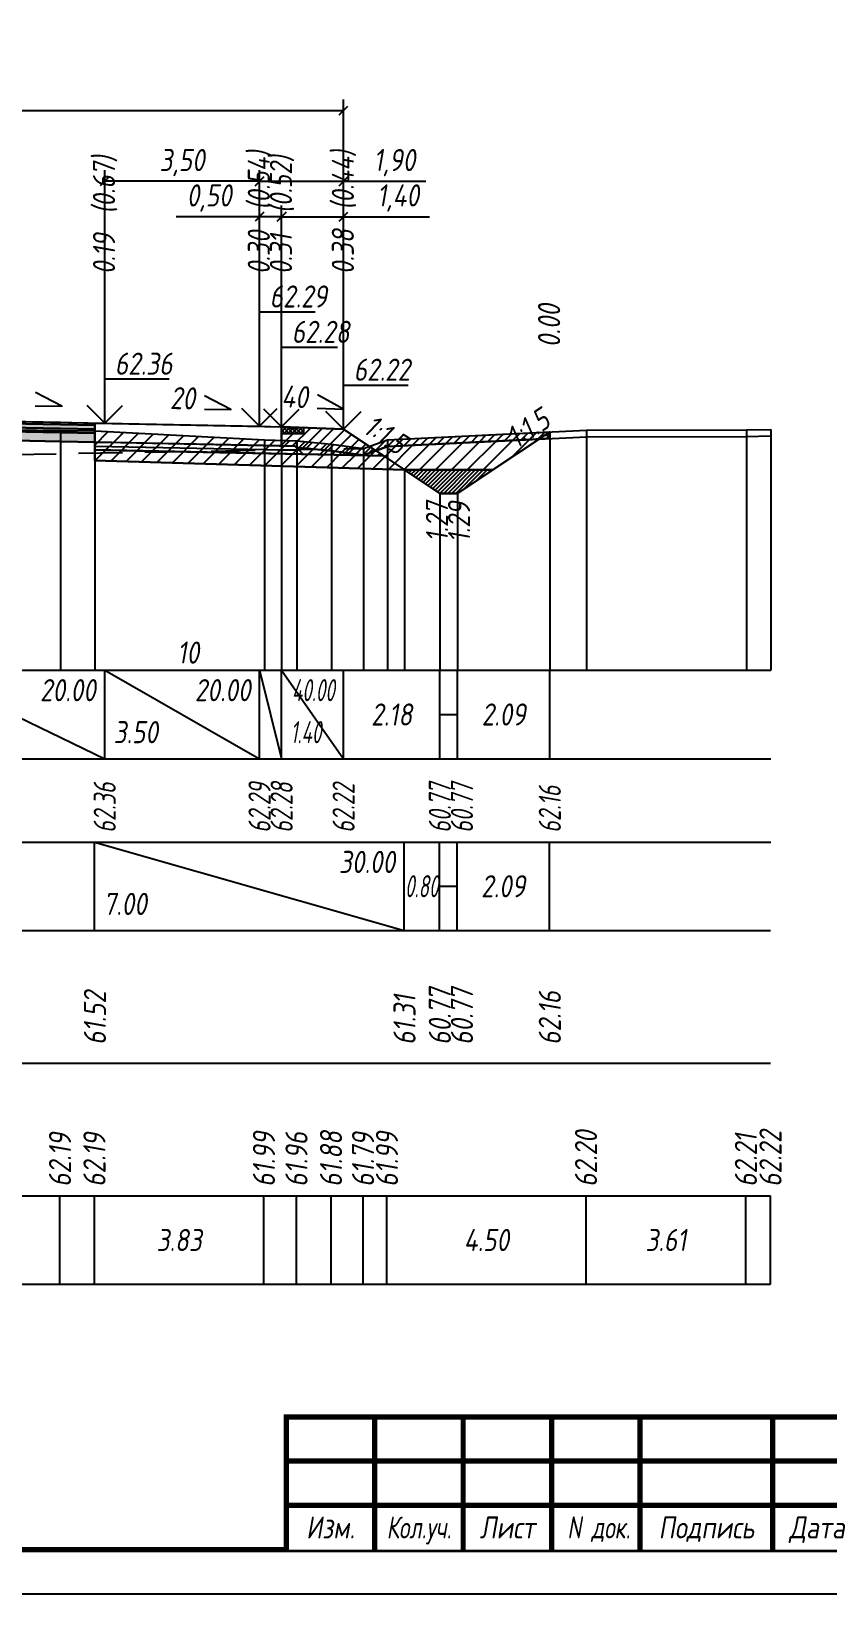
# Model space of a CAD drawing. Extents: x -717 to 1451, y -133302 to 233.
# Drawn here: x 171.1 to 261.2, y -47956.4 to -47779.7 of the extents above; entities that cross this region are included whole.
import ezdxf
from ezdxf.enums import TextEntityAlignment as Align

# ---------------------------------------------------------------- set-up
doc = ezdxf.new("R2010")
doc.units = 0
doc.linetypes.add('штриховая', pattern=[0.75, 0.5, -0.25])
for name, color, linetype in [('Зарамочное оформление', 7, 'Continuous'), ('Интерполированный поперечник', 2, 'Continuous'), ('Код_510', 7, 'Continuous'), ('Код_514', 1, 'Continuous'), ('Код_516', 1, 'Continuous'), ('Контур_0', 7, 'Continuous'), ('Контур_2521', 7, 'Continuous'), ('Контур_2564', 7, 'Continuous'), ('Контур_2660', 7, 'Continuous'), ('Контур_2665', 7, 'Continuous'), ('Контур_400', 7, 'Continuous'), ('Контур_508', 7, 'Continuous'), ('Контур_512', 7, 'Continuous'), ('Контур_513', 7, 'Continuous'), ('Контур_818', 7, 'Continuous'), ('Красный поперечник', 1, 'Continuous'), ('Объём_2501', 7, 'Continuous'), ('Объём_2564', 7, 'Continuous'), ('Объём_2650', 7, 'Continuous'), ('Объём_2660', 7, 'Continuous'), ('Объём_2661', 7, 'Continuous'), ('Объём_2662', 7, 'Continuous'), ('Объём_2663', 7, 'Continuous'), ('Объём_2664', 7, 'Continuous'), ('Объём_2665', 7, 'Continuous'), ('Объём_2666', 7, 'Continuous'), ('Объём_2667', 7, 'Continuous'), ('Объём_2668', 7, 'Continuous'), ('Объём_2669', 7, 'Continuous'), ('Объём_2675', 7, 'Continuous'), ('Объём_2753', 7, 'Continuous'), ('Откосы', 7, 'Continuous'), ('Отметки покрытия', 7, 'Continuous'), ('Рабочие отметки', 7, 'Continuous'), ('Рабочие отметки доп.', 7, 'Continuous'), ('Слои выравнивания', 7, 'Continuous'), ('Таблица', 7, 'Continuous'), ('Уклоны проезжей части', 7, 'Continuous'), ('Черный поперечник', 3, 'Continuous')]:
    doc.layers.add(name, color=color, linetype=linetype)
for name, color, linetype, true_color in [('Контур_2540', 2, 'Continuous', 0xffff00), ('Контур_2560', 2, 'Continuous', 0xffff00), ('Контур_2561', 7, 'Continuous', 0xff8040), ('Контур_2562', 3, 'Continuous', 0x00ff00), ('Контур_2563', 7, 'Continuous', 0xff8000), ('Контур_2570', 7, 'Continuous', 0x80ff00), ('Контур_2725', 7, 'Continuous', 0x323232), ('Контур_2736', 4, 'Continuous', 0x00ffff), ('Контур_2737', 4, 'Continuous', 0x00ffff), ('Контур_2738', 4, 'Continuous', 0x00ffff), ('Контур_2739', 4, 'Continuous', 0x00ffff), ('Контур_2741', 4, 'Continuous', 0x00ffff), ('Контур_2742', 4, 'Continuous', 0x00ffff), ('Контур_2743', 4, 'Continuous', 0x00ffff), ('Контур_2744', 7, 'Continuous', 0xa4ffff), ('Контур_2745', 7, 'Continuous', 0xa4ffff), ('Контур_2747', 4, 'Continuous', 0x00ffff), ('Контур_2748', 4, 'Continuous', 0x00ffff), ('Контур_2749', 4, 'Continuous', 0x00ffff), ('Контур_2750', 4, 'Continuous', 0x00ffff), ('Контур_2751', 4, 'Continuous', 0x00ffff), ('Контур_2752', 4, 'Continuous', 0x00ffff), ('Контур_2760', 7, 'Continuous', 0x323232), ('Контур_2761', 7, 'Continuous', 0x323232), ('Контур_2762', 7, 'Continuous', 0x323232), ('Контур_2763', 7, 'Continuous', 0x323232), ('Контур_402', 7, 'Continuous', 0xff6464), ('Контур_703', 4, 'Continuous', 0x00ffff), ('Контур_705', 4, 'Continuous', 0x00ffff), ('Контур_707', 4, 'Continuous', 0x00ffff), ('Контур_720', 131, 'Continuous', 0xaaffff), ('Объём_2500', 7, 'Continuous', 0xc0c0c0), ('Объём_2520', 7, 'Continuous', 0x80ffff), ('Объём_2540', 2, 'Continuous', 0xffff00), ('Объём_2560', 2, 'Continuous', 0xffff00), ('Объём_2561', 7, 'Continuous', 0xff8040), ('Объём_2562', 3, 'Continuous', 0x00ff00), ('Объём_2563', 7, 'Continuous', 0xff8000), ('Объём_2570', 7, 'Continuous', 0x80ff00), ('Объём_2600', 7, 'Continuous', 0x808000), ('Объём_2620', 2, 'Continuous', 0xffff00), ('Объём_2746', 2, 'Continuous', 0xffff00)]:
    doc.layers.add(name, color=color, linetype=linetype, true_color=true_color)
doc.styles.get("Standard").update_dxf_attribs({"font": 'txt', "height": 2.5})
doc.styles.add('М', font='romand.shx', dxfattribs={"width": 0.8, "oblique": 10, "height": 2.5})
doc.dimstyles.new('ISO-25', dxfattribs={"dimtxt": 2.5, "dimasz": 2.5, "dimexe": 1.25, "dimexo": 0.625, "dimtad": 1, "dimtxsty": 'Standard', "dimcen": 2.5, "dimadec": 0, "dimazin": 0, "dimtfac": 1, "dimtmove": 0, "dimatfit": 3, "dimfxl": 1, "dimarcsym": 0})

# ---------------------------------------------------------------- blocks, each defined once
blk = doc.blocks.new('_Oblique')
at = {"color": 0, "linetype": 'ByBlock', "lineweight": -2}
blk.add_line((-0.5, -0.5), (0.5, 0.5), dxfattribs=at)
blk = doc.blocks.new('*D1130')
at = {"color": 0, "lineweight": -2, "transparency": 16777216}
for p, q in [((199.43, -47823.9), (199.43, -47799.46)), ((206.43, -47824.18), (206.43, -47799.46)), ((199.43, -47800.71), (206.43, -47800.71)), ((206.43, -47800.71), (216.14, -47800.71))]:
    blk.add_line(p, q, dxfattribs=at)
at = {"layer": 'Defpoints', "color": 0, "transparency": 16777216}
for p in [(206.43, -47800.71), (199.43, -47824.53), (206.43, -47824.81)]:
    blk.add_point(p, dxfattribs=at)
at = {"color": 0, "lineweight": -2, "transparency": 16777216, "rotation": 180}
blk.add_blockref('_Oblique', (199.43, -47800.71), dxfattribs=at)
at = {"color": 0, "lineweight": -2, "transparency": 16777216}
blk.add_blockref('_Oblique', (206.43, -47800.71), dxfattribs=at)
at = {"color": 0, "transparency": 16777216, "insert": (212.6, -47798.6), "char_height": 2.5, "width": 8.75, "attachment_point": 5, "style": 'М'}
blk.add_mtext('1,40', dxfattribs=at)
blk = doc.blocks.new('*D1132')
at = {"color": 0, "lineweight": -2, "transparency": 16777216}
for p, q in [((196.93, -47823.85), (196.93, -47799.46)), ((199.43, -47823.9), (199.43, -47799.46)), ((196.93, -47800.71), (187.49, -47800.71)), ((199.43, -47800.71), (196.93, -47800.71))]:
    blk.add_line(p, q, dxfattribs=at)
at = {"layer": 'Defpoints', "color": 0, "transparency": 16777216}
for p in [(199.43, -47800.71), (196.93, -47824.48), (199.43, -47824.53)]:
    blk.add_point(p, dxfattribs=at)
at = {"color": 0, "lineweight": -2, "transparency": 16777216, "rotation": 180}
blk.add_blockref('_Oblique', (196.93, -47800.71), dxfattribs=at)
at = {"color": 0, "lineweight": -2, "transparency": 16777216}
blk.add_blockref('_Oblique', (199.43, -47800.71), dxfattribs=at)
at = {"color": 0, "transparency": 16777216, "insert": (191.25, -47798.6), "char_height": 2.5, "width": 9.1667, "attachment_point": 5, "style": 'М'}
blk.add_mtext('0,50', dxfattribs=at)
blk = doc.blocks.new('*D1134')
at = {"color": 0, "lineweight": -2, "transparency": 16777216}
for p, q in [((179.43, -47823.5), (179.43, -47795.46)), ((196.93, -47823.85), (196.93, -47795.46)), ((196.93, -47796.71), (179.43, -47796.71))]:
    blk.add_line(p, q, dxfattribs=at)
at = {"layer": 'Defpoints', "color": 0, "transparency": 16777216}
for p in [(179.43, -47796.71), (179.43, -47824.13), (196.93, -47824.48)]:
    blk.add_point(p, dxfattribs=at)
at = {"color": 0, "lineweight": -2, "transparency": 16777216, "rotation": 180}
blk.add_blockref('_Oblique', (179.43, -47796.71), dxfattribs=at)
at = {"color": 0, "lineweight": -2, "transparency": 16777216}
blk.add_blockref('_Oblique', (196.93, -47796.71), dxfattribs=at)
at = {"color": 0, "transparency": 16777216, "insert": (188.18, -47794.6), "char_height": 2.5, "width": 9.5833, "attachment_point": 5, "style": 'М'}
blk.add_mtext('3,50', dxfattribs=at)
blk = doc.blocks.new('*D1135')
at = {"color": 0, "lineweight": -2, "transparency": 16777216}
for p, q in [((196.93, -47823.85), (196.93, -47795.46)), ((206.43, -47824.18), (206.43, -47795.46)), ((196.93, -47796.71), (206.43, -47796.71)), ((206.43, -47796.71), (215.73, -47796.71))]:
    blk.add_line(p, q, dxfattribs=at)
at = {"layer": 'Defpoints', "color": 0, "transparency": 16777216}
for p in [(196.93, -47796.71), (196.93, -47824.48), (206.43, -47824.81)]:
    blk.add_point(p, dxfattribs=at)
at = {"color": 0, "lineweight": -2, "transparency": 16777216, "rotation": 180}
blk.add_blockref('_Oblique', (196.93, -47796.71), dxfattribs=at)
at = {"color": 0, "lineweight": -2, "transparency": 16777216}
blk.add_blockref('_Oblique', (206.43, -47796.71), dxfattribs=at)
at = {"color": 0, "transparency": 16777216, "insert": (212.19, -47794.6), "char_height": 2.5, "width": 8.75, "attachment_point": 5, "style": 'М'}
blk.add_mtext('1,90', dxfattribs=at)
blk = doc.blocks.new('*D1137')
at = {"color": 0, "lineweight": -2, "transparency": 16777216}
for p, q in [((110.93, -47824.18), (110.93, -47787.46)), ((206.43, -47824.18), (206.43, -47787.46)), ((110.93, -47788.71), (206.43, -47788.71))]:
    blk.add_line(p, q, dxfattribs=at)
at = {"layer": 'Defpoints', "color": 0, "transparency": 16777216}
for p in [(206.43, -47788.71), (110.93, -47824.81), (206.43, -47824.81)]:
    blk.add_point(p, dxfattribs=at)
at = {"color": 0, "lineweight": -2, "transparency": 16777216, "rotation": 180}
blk.add_blockref('_Oblique', (110.93, -47788.71), dxfattribs=at)
at = {"color": 0, "lineweight": -2, "transparency": 16777216}
blk.add_blockref('_Oblique', (206.43, -47788.71), dxfattribs=at)
at = {"color": 0, "transparency": 16777216, "insert": (158.68, -47786.6), "char_height": 2.5, "width": 10.4167, "attachment_point": 5, "style": 'М'}
blk.add_mtext('19,10', dxfattribs=at)
blk = doc.blocks.new('Штамп')
at = {"linetype": 'Continuous'}
blk.add_wipeout([(199.95, -411.25), (384.95, -411.25), (384.95, -426.25), (199.95, -426.25)], dxfattribs=at).dxf.layer = 'Зарамочное оформление'
at = {"layer": 'Зарамочное оформление', "linetype": 'Continuous', "lineweight": -3, "const_width": 0.6, "flags": 128}
for points in [[(199.95, -426.25), (199.95, -411.25), (384.95, -411.25)], [(209.95, -411.25), (209.95, -426.25)], [(219.95, -411.25), (219.95, -426.25)], [(229.95, -411.25), (229.95, -426.25)], [(239.95, -411.25), (239.95, -426.25)], [(254.95, -411.25), (254.95, -426.25)], [(199.95, -416.25), (264.95, -416.25)], [(199.95, -421.25), (264.95, -421.25)]]:
    blk.add_lwpolyline(points, dxfattribs=at)
at = {"layer": 'Зарамочное оформление', "linetype": 'Continuous', "style": 'М', "oblique": 10}
for s, width, p in [('Изм.', 0.8, (204.95, -423.75)), ('Кол.уч.', 0.7, (214.95, -423.75)), ('Лист', 0.8, (224.95, -423.75)), ('N док.', 0.7, (235.28, -423.75)), ('Подпись', 0.8, (247.45, -423.75)), ('Дата', 0.8, (259.95, -423.75))]:
    blk.add_text(s, height=2.5, dxfattribs=dict(at, width=width)).set_placement(p, align=Align.MIDDLE_CENTER)
blk = doc.blocks.new('шифр')
blk.add_blockref('Штамп', (0, -47585))

msp = doc.modelspace()

# ---------------------------------------------------------------- hatches: boundary and pattern name
h = msp.add_hatch()
h.set_pattern_fill('ANSI37', color=256, scale=0.1)
h.set_pattern_definition([(45, (200.6706, -47824.7124), (-0.22451, 0.22451), []), (135, (200.6706, -47824.7124), (-0.22451, -0.22451), [])])
h.paths.add_polyline_path([(199.429, -47824.464), (199.428, -47825.215), (201.929, -47825.216), (201.929, -47824.564), (200.663, -47824.712)])
at = {"layer": 'Объём_2563'}
h = msp.add_hatch(dxfattribs=at)
h.set_pattern_fill('ANSI31', color=256, scale=0.3)
h.paths.add_polyline_path([(201.848, -47827.562), (200.929, -47826.644), (199.429, -47826.614), (199.428, -47825.215), (201.929, -47825.216), (201.929, -47824.564), (206.429, -47824.744), (210.929, -47827.744)])
at = {"layer": 'Объём_2570'}
h = msp.add_hatch(dxfattribs=at)
h.set_pattern_fill('ANSI31', color=256, scale=0.2)
h.paths.add_polyline_path([(229.744, -47825.796), (211.387, -47826.687), (208.686, -47827.661), (205.064, -47827.196), (201.161, -47826.816), (201.161, -47826.066), (205.064, -47826.446), (208.686, -47826.911), (211.387, -47825.937), (229.744, -47825.046)])
at = {"layer": 'Объём_2600'}
h = msp.add_hatch(dxfattribs=at)
h.set_pattern_fill('ANSI31', color=6, scale=0.4)
h.paths.add_polyline_path([(223.305, -47829.338), (213.321, -47829.338), (178.323, -47828.288), (178.323, -47824.941), (197.482, -47825.927), (201.161, -47826.066), (201.161, -47826.816), (205.064, -47827.196), (208.686, -47827.661), (211.387, -47826.687), (228.531, -47825.855)])
h = msp.add_hatch(dxfattribs=at)
h.set_pattern_fill('HONEY', color=5, scale=0.3)
h.paths.add_polyline_path([(228.531, -47825.855), (229.744, -47825.046), (229.744, -47825.796)])
at = {"layer": 'Объём_2620'}
h = msp.add_hatch(dxfattribs=at)
h.set_pattern_fill('ANSI31', color=2, scale=0.1)
h.paths.add_polyline_path([(213.321, -47829.338), (223.305, -47829.338), (219.313, -47832), (217.313, -47832)])
at = {"layer": 'Слои выравнивания'}
for color, points in [(2, [(158.679, -47823.649), (174.429, -47823.964), (178.323, -47824.042), (178.323, -47824.292), (174.429, -47824.214), (158.679, -47823.899)]), (3, [(158.679, -47823.899), (174.429, -47824.214), (178.323, -47824.292), (178.323, -47824.742), (174.429, -47824.664), (158.679, -47824.349)]), (4, [(158.679, -47824.349), (174.429, -47824.664), (178.323, -47824.742), (178.323, -47825.192), (174.429, -47825.114), (158.679, -47824.799)]), (5, [(158.679, -47824.799), (174.429, -47825.114), (178.323, -47825.192), (178.323, -47826.192), (174.429, -47826.114), (158.679, -47825.799)])]:
    msp.add_hatch(color=color, dxfattribs=at).paths.add_polyline_path(points)

# ---------------------------------------------------------------- linework, layer by layer
at = {"flags": 128}
msp.add_lwpolyline([(-30.054, -47956.421), (389.946, -47956.421), (389.946, -47659.421), (-30.054, -47659.421)], close=True, dxfattribs=at)
at = {"const_width": 0.6, "flags": 128}
msp.add_lwpolyline([(-10.054, -47951.421), (384.946, -47951.421), (384.946, -47664.421), (-10.054, -47664.421)], close=True, dxfattribs=at)
msp.add_lwpolyline([(199.429, -47824.464), (199.428, -47825.215), (201.929, -47825.216), (201.929, -47824.564), (200.663, -47824.712), (199.429, -47824.464)])
at = {"layer": 'Код_510'}
for p, q in [((174.375, -47921.421), (174.375, -47911.421)), ((178.269, -47921.421), (178.269, -47911.421)), ((197.427, -47921.421), (197.427, -47911.421)), ((201.107, -47921.421), (201.107, -47911.421)), ((205.01, -47921.421), (205.01, -47911.421)), ((208.632, -47921.421), (208.632, -47911.421)), ((211.333, -47921.421), (211.333, -47911.421)), ((233.836, -47921.421), (233.836, -47911.421)), ((251.908, -47921.421), (251.908, -47911.421)), ((254.69, -47921.421), (254.69, -47911.421))]:
    msp.add_line(p, q, dxfattribs=at)
at = {"layer": 'Код_514'}
for p, q in [((158.679, -47852), (179.429, -47862)), ((179.429, -47862), (179.429, -47852)), ((179.429, -47852), (196.929, -47862)), ((196.929, -47862), (196.929, -47852)), ((196.929, -47852), (199.429, -47862)), ((199.429, -47862), (199.429, -47852)), ((199.429, -47852), (206.429, -47862)), ((206.429, -47862), (206.429, -47852)), ((217.313, -47862), (217.313, -47852)), ((219.313, -47862), (219.313, -47852)), ((229.744, -47862), (229.744, -47852)), ((217.313, -47857), (219.313, -47857))]:
    msp.add_line(p, q, dxfattribs=at)
at = {"layer": 'Код_516'}
for p, q in [((178.269, -47881.421), (178.269, -47871.421)), ((178.269, -47871.421), (213.266, -47881.421)), ((213.266, -47881.421), (213.266, -47871.421)), ((217.259, -47881.421), (217.259, -47871.421)), ((219.259, -47881.421), (219.259, -47871.421)), ((229.69, -47881.421), (229.69, -47871.421)), ((217.259, -47876.421), (219.259, -47876.421))]:
    msp.add_line(p, q, dxfattribs=at)
at = {"layer": 'Контур_0', "flags": 128}
for points in [[(178.323, -47824.042), (199.429, -47824.464), (199.429, -47826.614), (178.323, -47826.192), (178.323, -47824.042), (178.323, -47824.042)], [(179.429, -47826.214), (200.929, -47826.644), (201.848, -47827.562), (178.323, -47827.092), (178.323, -47826.192), (179.429, -47826.214), (179.429, -47826.214)], [(206.429, -47824.744), (209.33, -47826.678), (209.33, -47826.678), (209.33, -47826.678), (209.33, -47826.678), (209.33, -47826.678), (209.33, -47826.678), (209.33, -47826.678), (209.33, -47826.678), (209.33, -47826.678), (209.33, -47826.678), (209.33, -47826.678), (209.33, -47826.678), (209.33, -47826.678), (209.33, -47826.678), (217.313, -47832)], [(206.429, -47824.744), (209.33, -47826.678), (209.33, -47826.678), (209.33, -47826.678), (209.33, -47826.678), (209.33, -47826.678), (209.33, -47826.678), (209.33, -47826.678), (209.33, -47826.678), (209.33, -47826.678), (209.33, -47826.678), (209.33, -47826.678), (209.33, -47826.678), (209.33, -47826.678), (209.33, -47826.678), (217.313, -47832), (219.313, -47832), (229.744, -47825.046), (229.744, -47825.046), (229.744, -47825.046), (229.744, -47825.046), (229.744, -47825.046), (229.744, -47825.046), (229.744, -47825.046), (229.744, -47825.046), (229.744, -47825.046), (229.744, -47825.046), (229.744, -47825.046), (229.744, -47825.046), (229.744, -47825.046)], [(199.429, -47826.614), (200.929, -47826.644), (201.848, -47827.562), (210.929, -47827.744)]]:
    msp.add_lwpolyline(points, dxfattribs=at)
at = {"layer": 'Контур_2521', "color": 250, "flags": 128}
msp.add_lwpolyline([(178.323, -47826.642), (201.388, -47827.103)], dxfattribs=at)
at = {"layer": 'Контур_2540', "flags": 128}
msp.add_lwpolyline([(179.429, -47827.114), (210.929, -47827.744), (213.321, -47829.338), (178.323, -47828.288), (178.323, -47827.092), (179.429, -47827.114), (179.429, -47827.114)], dxfattribs=at)
at = {"layer": 'Контур_2560', "flags": 128}
msp.add_lwpolyline([(199.429, -47824.464), (206.429, -47824.744), (206.429, -47824.744), (206.429, -47824.744)], dxfattribs=at)
at = {"layer": 'Контур_2561', "flags": 128}
msp.add_lwpolyline([(199.429, -47824.464), (199.429, -47824.464), (206.429, -47824.744), (206.429, -47824.744), (199.429, -47824.464)], dxfattribs=at)
at = {"layer": 'Контур_2562', "flags": 128}
msp.add_lwpolyline([(206.429, -47824.744), (206.429, -47824.744), (206.429, -47824.744), (206.429, -47824.744), (206.429, -47824.744)], dxfattribs=at)
at = {"layer": 'Контур_2563', "flags": 128}
msp.add_lwpolyline([(201.848, -47827.562), (200.929, -47826.644), (199.429, -47826.614), (199.429, -47824.464), (206.429, -47824.744), (210.929, -47827.744), (201.848, -47827.562), (201.848, -47827.562)], dxfattribs=at)
at = {"layer": 'Контур_2564', "flags": 128}
msp.add_lwpolyline([(199.429, -47824.464), (206.429, -47824.744)], dxfattribs=at)
at = {"layer": 'Контур_2570', "flags": 128}
msp.add_lwpolyline([(158.679, -47824.659), (174.429, -47824.894), (178.323, -47824.941), (197.482, -47825.927), (201.161, -47826.066), (201.161, -47826.816), (205.064, -47827.196), (208.686, -47827.661), (208.686, -47827.661), (211.387, -47826.687), (233.89, -47825.595), (251.962, -47825.55), (254.744, -47825.509)], dxfattribs=at)
at = {"layer": 'Контур_2660', "flags": 128}
msp.add_lwpolyline([(178.323, -47828.288), (213.321, -47829.338)], dxfattribs=at)
at = {"layer": 'Контур_2665', "flags": 128}
msp.add_lwpolyline([(206.429, -47824.744), (206.429, -47824.744)], dxfattribs=at)
at = {"layer": 'Контур_2725', "flags": 128}
msp.add_lwpolyline([(132.124, -47826.33), (136.381, -47826.245), (137.929, -47826.214), (155.598, -47825.861), (158.679, -47825.799), (174.429, -47826.114), (178.323, -47826.192)], dxfattribs=at)
at = {"layer": 'Контур_2736', "flags": 128}
for points in [[(206.429, -47824.744), (209.33, -47826.678)], [(209.33, -47826.678), (217.313, -47832)]]:
    msp.add_lwpolyline(points, dxfattribs=at)
at = {"layer": 'Контур_2737', "flags": 128}
msp.add_lwpolyline([(209.33, -47826.678), (209.33, -47826.678)], dxfattribs=at)
at = {"layer": 'Контур_2738', "flags": 128}
msp.add_lwpolyline([(209.33, -47826.678), (209.33, -47826.678)], dxfattribs=at)
at = {"layer": 'Контур_2739', "flags": 128}
msp.add_lwpolyline([(209.33, -47826.678), (209.33, -47826.678)], dxfattribs=at)
at = {"layer": 'Контур_2741', "flags": 128}
msp.add_lwpolyline([(229.744, -47825.046), (229.744, -47825.046)], dxfattribs=at)
at = {"layer": 'Контур_2742', "flags": 128}
msp.add_lwpolyline([(229.744, -47825.046), (229.744, -47825.046)], dxfattribs=at)
at = {"layer": 'Контур_2743', "flags": 128}
msp.add_lwpolyline([(229.744, -47825.046), (229.744, -47825.046)], dxfattribs=at)
at = {"layer": 'Контур_2744', "flags": 128}
msp.add_lwpolyline([(229.744, -47825.046), (229.744, -47825.046)], dxfattribs=at)
msp.add_lwpolyline([(229.744, -47825.046), (229.744, -47825.046)], dxfattribs=at)
msp.add_lwpolyline([(229.744, -47825.046), (229.744, -47825.046)], dxfattribs=at)
msp.add_lwpolyline([(229.744, -47825.046), (229.744, -47825.046)], dxfattribs=at)
msp.add_lwpolyline([(229.744, -47825.046), (229.744, -47825.046)], dxfattribs=at)
msp.add_lwpolyline([(229.744, -47825.046), (229.744, -47825.046)], dxfattribs=at)
at = {"layer": 'Контур_2745', "flags": 128}
msp.add_lwpolyline([(209.33, -47826.678), (209.33, -47826.678)], dxfattribs=at)
msp.add_lwpolyline([(209.33, -47826.678), (209.33, -47826.678)], dxfattribs=at)
msp.add_lwpolyline([(209.33, -47826.678), (209.33, -47826.678)], dxfattribs=at)
msp.add_lwpolyline([(209.33, -47826.678), (209.33, -47826.678)], dxfattribs=at)
msp.add_lwpolyline([(209.33, -47826.678), (209.33, -47826.678)], dxfattribs=at)
msp.add_lwpolyline([(209.33, -47826.678), (209.33, -47826.678)], dxfattribs=at)
at = {"layer": 'Контур_2747', "flags": 128}
msp.add_lwpolyline([(209.33, -47826.678), (209.33, -47826.678)], dxfattribs=at)
at = {"layer": 'Контур_2748', "flags": 128}
msp.add_lwpolyline([(209.33, -47826.678), (209.33, -47826.678)], dxfattribs=at)
at = {"layer": 'Контур_2749', "flags": 128}
msp.add_lwpolyline([(209.33, -47826.678), (209.33, -47826.678)], dxfattribs=at)
at = {"layer": 'Контур_2750', "flags": 128}
msp.add_lwpolyline([(229.744, -47825.046), (229.744, -47825.046)], dxfattribs=at)
at = {"layer": 'Контур_2751', "flags": 128}
msp.add_lwpolyline([(229.744, -47825.046), (229.744, -47825.046)], dxfattribs=at)
at = {"layer": 'Контур_2752', "flags": 128}
msp.add_lwpolyline([(229.744, -47825.046), (229.744, -47825.046)], dxfattribs=at)
at = {"layer": 'Контур_2760', "flags": 128}
msp.add_lwpolyline([(132.124, -47824.18), (136.381, -47824.095), (137.929, -47824.064), (155.598, -47823.711), (158.679, -47823.649), (174.429, -47823.964), (178.323, -47824.042)], dxfattribs=at)
at = {"layer": 'Контур_2761', "flags": 128}
msp.add_lwpolyline([(132.124, -47824.43), (136.381, -47824.345), (137.929, -47824.314), (155.598, -47823.961), (158.679, -47823.899), (174.429, -47824.214), (178.323, -47824.292)], dxfattribs=at)
at = {"layer": 'Контур_2762', "flags": 128}
msp.add_lwpolyline([(132.124, -47824.88), (136.381, -47824.795), (137.929, -47824.764), (155.598, -47824.411), (158.679, -47824.349), (174.429, -47824.664), (178.323, -47824.742)], dxfattribs=at)
at = {"layer": 'Контур_2763', "flags": 128}
msp.add_lwpolyline([(132.124, -47825.33), (136.381, -47825.245), (137.929, -47825.214), (155.598, -47824.861), (158.679, -47824.799), (174.429, -47825.114), (178.323, -47825.192)], dxfattribs=at)
at = {"layer": 'Контур_400', "flags": 128}
msp.add_lwpolyline([(158.679, -47823.649), (179.429, -47824.064), (196.929, -47824.414), (196.929, -47824.414), (196.929, -47824.414), (196.929, -47824.414), (196.929, -47824.414), (196.929, -47824.414), (199.429, -47824.464)], dxfattribs=at)
at = {"layer": 'Контур_402', "flags": 128}
msp.add_lwpolyline([(105, -47829.309), (132.124, -47828.496), (132.124, -47826.33), (158.679, -47825.799), (178.323, -47826.192), (178.323, -47828.288), (213.321, -47829.338)], dxfattribs=at)
at = {"layer": 'Контур_508', "flags": 128}
msp.add_lwpolyline([(105, -47829.309), (132.124, -47828.496), (132.124, -47826.33), (158.679, -47825.799), (178.323, -47826.192), (178.323, -47828.288), (213.321, -47829.338), (217.313, -47832), (219.313, -47832), (229.744, -47825.046)], dxfattribs=at)
at = {"layer": 'Контур_512', "flags": 128}
msp.add_lwpolyline([(178.323, -47828.288), (213.321, -47829.338), (217.313, -47832), (219.313, -47832), (229.744, -47825.046)], dxfattribs=at)
at = {"layer": 'Контур_513', "flags": 128}
msp.add_lwpolyline([(105, -47829.309), (132.124, -47828.496), (132.124, -47826.33), (158.679, -47825.799), (178.323, -47826.192), (178.323, -47828.288), (213.321, -47829.338), (217.313, -47832), (219.313, -47832), (229.744, -47825.046)], dxfattribs=at)
at = {"layer": 'Контур_703', "flags": 128}
msp.add_lwpolyline([(206.429, -47824.744), (209.33, -47826.678)], dxfattribs=at)
at = {"layer": 'Контур_705', "flags": 128}
msp.add_lwpolyline([(209.33, -47826.678), (209.33, -47826.678)], dxfattribs=at)
at = {"layer": 'Контур_707', "flags": 128}
msp.add_lwpolyline([(219.313, -47832), (229.744, -47825.046)], dxfattribs=at)
at = {"layer": 'Контур_720', "flags": 128}
msp.add_lwpolyline([(217.313, -47832), (219.313, -47832)], dxfattribs=at)
at = {"layer": 'Контур_818', "flags": 128}
msp.add_lwpolyline([(105, -47828.083), (108.106, -47827.735), (108.106, -47826.985), (127.732, -47825.605), (132.124, -47825.322), (136.381, -47825.22), (155.598, -47824.613), (158.679, -47824.659), (174.429, -47824.894), (178.323, -47824.941), (197.482, -47825.927), (201.161, -47826.066), (201.161, -47826.816), (205.064, -47827.196), (208.686, -47827.661), (208.686, -47827.661), (211.387, -47826.687), (229.744, -47825.796)], dxfattribs=at)
at = {"layer": 'Красный поперечник'}
for p, q in [((158.679, -47823.649), (179.429, -47824.064)), ((179.429, -47824.064), (196.929, -47824.414)), ((196.929, -47824.414), (199.429, -47824.464)), ((199.429, -47824.464), (206.429, -47824.744)), ((206.429, -47824.744), (217.313, -47832)), ((219.313, -47832), (229.744, -47825.046)), ((229.744, -47825.046), (229.744, -47852)), ((178.323, -47828.288), (178.323, -47852)), ((213.321, -47829.338), (213.321, -47852)), ((217.313, -47832), (217.313, -47852)), ((217.313, -47832), (219.313, -47832)), ((219.313, -47832), (219.313, -47852))]:
    msp.add_line(p, q, dxfattribs=at)
at = {"layer": 'Объём_2500', "flags": 128}
msp.add_lwpolyline([(178.323, -47824.042), (199.429, -47824.464), (199.429, -47826.614), (178.323, -47826.192), (178.323, -47824.042), (178.323, -47824.042)], dxfattribs=at)
at = {"layer": 'Объём_2501', "flags": 128}
msp.add_lwpolyline([(158.679, -47823.649), (179.429, -47824.064), (196.929, -47824.414), (196.929, -47824.414), (196.929, -47824.414), (196.929, -47824.414), (196.929, -47824.414), (196.929, -47824.414), (199.429, -47824.464)], dxfattribs=at)
at = {"layer": 'Объём_2520', "color": 250, "flags": 128}
msp.add_lwpolyline([(179.429, -47826.214), (200.929, -47826.644), (201.848, -47827.562), (178.323, -47827.092), (178.323, -47826.192), (179.429, -47826.214), (179.429, -47826.214)], dxfattribs=at)
at = {"layer": 'Объём_2540', "flags": 128}
msp.add_lwpolyline([(179.429, -47827.114), (210.929, -47827.744), (213.321, -47829.338), (178.323, -47828.288), (178.323, -47827.092), (179.429, -47827.114), (179.429, -47827.114)], dxfattribs=at)
at = {"layer": 'Объём_2560', "flags": 128}
msp.add_lwpolyline([(199.429, -47824.464), (206.429, -47824.744), (206.429, -47824.744), (206.429, -47824.744)], dxfattribs=at)
at = {"layer": 'Объём_2561', "flags": 128}
msp.add_lwpolyline([(199.429, -47824.464), (199.429, -47824.464), (206.429, -47824.744), (206.429, -47824.744), (199.429, -47824.464)], dxfattribs=at)
at = {"layer": 'Объём_2562', "flags": 128}
msp.add_lwpolyline([(206.429, -47824.744), (206.429, -47824.744), (206.429, -47824.744), (206.429, -47824.744), (206.429, -47824.744)], dxfattribs=at)
at = {"layer": 'Объём_2563', "color": 250, "flags": 128}
msp.add_lwpolyline([(201.848, -47827.562), (200.929, -47826.644), (199.429, -47826.614), (199.428, -47825.215), (201.929, -47825.216), (201.929, -47824.564), (206.429, -47824.744), (210.929, -47827.744), (201.848, -47827.562), (201.848, -47827.562)], dxfattribs=at)
at = {"layer": 'Объём_2564', "flags": 128}
msp.add_lwpolyline([(199.429, -47824.464), (206.429, -47824.744)], dxfattribs=at)
at = {"layer": 'Объём_2570', "flags": 128}
msp.add_lwpolyline([(229.744, -47825.796), (211.387, -47826.687), (208.686, -47827.661), (205.064, -47827.196), (201.161, -47826.816), (201.161, -47826.066), (205.064, -47826.446), (208.686, -47826.911), (211.387, -47825.937), (229.744, -47825.046), (229.744, -47825.796), (229.744, -47825.796)], dxfattribs=at)
at = {"layer": 'Объём_2600', "color": 5, "flags": 128}
msp.add_lwpolyline([(228.531, -47825.855), (229.744, -47825.046), (229.744, -47825.796), (228.531, -47825.855), (228.531, -47825.855)], dxfattribs=at)
at = {"layer": 'Объём_2620', "flags": 128}
msp.add_lwpolyline([(213.321, -47829.338), (223.305, -47829.338), (219.313, -47832), (217.313, -47832), (213.321, -47829.338), (213.321, -47829.338)], dxfattribs=at)
at = {"layer": 'Объём_2650', "color": 6, "flags": 128}
msp.add_lwpolyline([(223.305, -47829.338), (213.321, -47829.338), (178.323, -47828.288), (178.323, -47824.941), (197.482, -47825.927), (201.161, -47826.066), (201.161, -47826.816), (205.064, -47827.196), (208.686, -47827.661), (211.387, -47826.687), (228.531, -47825.855), (223.305, -47829.338), (223.305, -47829.338)], dxfattribs=at)
at = {"layer": 'Объём_2660', "flags": 128}
msp.add_lwpolyline([(178.323, -47828.288), (213.321, -47829.338)], dxfattribs=at)
at = {"layer": 'Объём_2661', "flags": 128}
msp.add_lwpolyline([(206.429, -47824.744), (209.33, -47826.678), (213.321, -47829.338)], dxfattribs=at)
at = {"layer": 'Объём_2662', "flags": 128}
msp.add_lwpolyline([(223.305, -47829.338), (229.744, -47825.046)], dxfattribs=at)
at = {"layer": 'Объём_2663', "flags": 128}
for points in [[(213.321, -47829.338), (217.313, -47832)], [(219.313, -47832), (223.305, -47829.338)]]:
    msp.add_lwpolyline(points, dxfattribs=at)
at = {"layer": 'Объём_2664', "flags": 128}
msp.add_lwpolyline([(217.313, -47832), (219.313, -47832)], dxfattribs=at)
at = {"layer": 'Объём_2665', "flags": 128}
msp.add_lwpolyline([(206.429, -47824.744), (206.429, -47824.744)], dxfattribs=at)
at = {"layer": 'Объём_2666', "flags": 128}
for points in [[(206.429, -47824.744), (209.33, -47826.678)], [(209.33, -47826.678), (213.321, -47829.338)]]:
    msp.add_lwpolyline(points, dxfattribs=at)
at = {"layer": 'Объём_2667', "flags": 128}
for points in [[(229.744, -47825.046), (229.744, -47825.046)], [(209.33, -47826.678), (209.33, -47826.678)]]:
    msp.add_lwpolyline(points, dxfattribs=at)
at = {"layer": 'Объём_2668', "flags": 128}
for points in [[(229.744, -47825.046), (229.744, -47825.046)], [(209.33, -47826.678), (209.33, -47826.678)]]:
    msp.add_lwpolyline(points, dxfattribs=at)
at = {"layer": 'Объём_2669', "flags": 128}
for points in [[(229.744, -47825.046), (229.744, -47825.046)], [(209.33, -47826.678), (209.33, -47826.678)]]:
    msp.add_lwpolyline(points, dxfattribs=at)
at = {"layer": 'Объём_2675', "flags": 128}
for points in [[(229.744, -47825.046), (229.744, -47825.046)], [(229.744, -47825.046), (229.744, -47825.046)], [(229.744, -47825.046), (229.744, -47825.046)], [(229.744, -47825.046), (229.744, -47825.046)], [(229.744, -47825.046), (229.744, -47825.046)], [(229.744, -47825.046), (229.744, -47825.046)], [(209.33, -47826.678), (209.33, -47826.678)], [(209.33, -47826.678), (209.33, -47826.678)], [(209.33, -47826.678), (209.33, -47826.678)], [(209.33, -47826.678), (209.33, -47826.678)], [(209.33, -47826.678), (209.33, -47826.678)], [(209.33, -47826.678), (209.33, -47826.678)]]:
    msp.add_lwpolyline(points, dxfattribs=at)
at = {"layer": 'Объём_2746', "flags": 128}
msp.add_lwpolyline([(201.161, -47826.816), (205.064, -47827.196), (208.686, -47827.661), (210.061, -47827.165), (213.321, -47829.338), (178.323, -47828.288), (178.323, -47824.941), (197.482, -47825.927), (201.161, -47826.066), (201.161, -47826.816), (201.161, -47826.816)], dxfattribs=at)
at = {"layer": 'Объём_2753', "flags": 128}
msp.add_lwpolyline([(178.323, -47824.042), (178.323, -47824.042)], dxfattribs=at)
at = {"layer": 'Откосы', "color": 1, "flags": 128}
for points in [[(171.567, -47822.09), (174.567, -47822.15), (171.597, -47820.59)], [(190.692, -47822.472), (193.692, -47822.532), (190.722, -47820.973)], [(203.431, -47822.357), (206.429, -47822.477), (203.491, -47820.858)]]:
    msp.add_lwpolyline(points, dxfattribs=at)
at = {"layer": 'Отметки покрытия', "color": 1}
for p, q in [((196.929, -47824.414), (196.929, -47811.464)), ((196.929, -47811.464), (203.229, -47811.464)), ((199.429, -47824.464), (199.429, -47815.464)), ((199.429, -47815.464), (205.729, -47815.464)), ((179.429, -47824.064), (179.429, -47819.064)), ((179.429, -47819.064), (186.729, -47819.064)), ((206.429, -47824.744), (206.429, -47819.744)), ((206.429, -47819.744), (213.729, -47819.744)), ((179.429, -47824.064), (177.429, -47822.064)), ((179.429, -47824.064), (181.429, -47822.064)), ((196.929, -47824.414), (194.929, -47822.414)), ((196.929, -47824.414), (198.929, -47822.414)), ((199.429, -47824.464), (197.429, -47822.464)), ((199.429, -47824.464), (201.429, -47822.464)), ((206.429, -47824.744), (204.429, -47822.744)), ((206.429, -47824.744), (208.429, -47822.744))]:
    msp.add_line(p, q, dxfattribs=at)
at = {"layer": 'Слои выравнивания'}
for p, q in [((178.323, -47824.042), (178.323, -47852)), ((199.429, -47824.464), (199.429, -47852))]:
    msp.add_line(p, q, dxfattribs=at)
at = {"layer": 'Слои выравнивания', "color": 2, "flags": 128}
msp.add_lwpolyline([(158.679, -47823.649), (174.429, -47823.964), (178.323, -47824.042), (178.323, -47824.292), (174.429, -47824.214), (158.679, -47823.899)], close=True, dxfattribs=at)
at = {"layer": 'Слои выравнивания', "color": 3, "flags": 128}
msp.add_lwpolyline([(158.679, -47823.899), (174.429, -47824.214), (178.323, -47824.292), (178.323, -47824.742), (174.429, -47824.664), (158.679, -47824.349)], close=True, dxfattribs=at)
at = {"layer": 'Слои выравнивания', "color": 4, "flags": 128}
msp.add_lwpolyline([(158.679, -47824.349), (174.429, -47824.664), (178.323, -47824.742), (178.323, -47825.192), (174.429, -47825.114), (158.679, -47824.799)], close=True, dxfattribs=at)
at = {"layer": 'Слои выравнивания', "color": 5, "flags": 128}
msp.add_lwpolyline([(158.679, -47824.799), (174.429, -47825.114), (178.323, -47825.192), (178.323, -47826.192), (174.429, -47826.114), (158.679, -47825.799)], close=True, dxfattribs=at)
at = {"layer": 'Таблица'}
for p, q in [((80, -47852), (254.744, -47852)), ((80, -47862), (254.744, -47862)), ((80, -47871.421), (254.744, -47871.421)), ((79.946, -47881.421), (254.69, -47881.421)), ((79.946, -47896.421), (254.69, -47896.421)), ((79.946, -47911.421), (254.69, -47911.421)), ((79.946, -47921.421), (254.69, -47921.421))]:
    msp.add_line(p, q, dxfattribs=at)
at = {"layer": 'Черный поперечник', "color": 7}
for p, q in [((174.429, -47824.894), (174.429, -47852)), ((178.323, -47824.941), (178.323, -47852)), ((197.482, -47825.927), (197.482, -47852)), ((201.161, -47826.066), (201.161, -47852)), ((205.064, -47826.446), (205.064, -47852)), ((211.387, -47825.937), (211.387, -47852)), ((233.89, -47824.845), (233.89, -47852)), ((251.962, -47824.8), (251.962, -47852)), ((254.744, -47824.759), (254.744, -47852)), ((208.686, -47826.911), (208.686, -47852))]:
    msp.add_line(p, q, dxfattribs=at)
at = {"layer": 'Черный поперечник', "flags": 128}
msp.add_lwpolyline([(80, -47828.995), (83.96, -47828.865), (91.484, -47828.854), (93.96, -47828.887), (98.432, -47828.069), (108.106, -47826.985), (127.732, -47825.605), (132.124, -47825.322), (136.381, -47825.22), (155.598, -47824.613), (158.679, -47824.659), (174.429, -47824.894), (178.323, -47824.941), (197.482, -47825.927), (201.161, -47826.066), (205.064, -47826.446), (208.686, -47826.911), (211.387, -47825.937), (233.89, -47824.845), (251.962, -47824.8), (254.744, -47824.759)], dxfattribs=at)

# ---------------------------------------------------------------- texts
at = {"layer": 'Код_510', "style": 'М', "oblique": 10, "width": 0.8}
for s, p in [('62.19', (174.375, -47910.421)), ('62.19', (178.269, -47910.421)), ('61.99', (197.427, -47910.421)), ('61.96', (201.107, -47910.421)), ('61.88', (205.01, -47910.421)), ('61.79', (208.632, -47910.421)), ('61.99', (211.333, -47910.421)), ('62.20', (233.836, -47910.421)), ('62.22', (254.69, -47910.421)), ('62.21', (251.908, -47910.421))]:
    msp.add_text(s, height=2.5, rotation=90, dxfattribs=at).set_placement(p, align=Align.MIDDLE_LEFT)
for s, p in [('3.83', (187.848, -47916.421)), ('4.50', (222.584, -47916.421)), ('3.61', (242.872, -47916.421))]:
    msp.add_text(s, height=2.5, dxfattribs=at).set_placement(p, align=Align.MIDDLE_CENTER)
at = {"layer": 'Код_514', "style": 'М', "oblique": 10}
for s, width, p in [('20.00', 0.8, (178.429, -47853)), ('20.00', 0.8, (195.929, -47853)), ('40.00', 0.6, (205.429, -47853))]:
    msp.add_text(s, height=2.5, dxfattribs=dict(at, width=width)).set_placement(p, align=Align.TOP_RIGHT)
at = {"layer": 'Код_514', "style": 'М', "oblique": 10, "width": 0.8}
for s, p in [('2.18', (211.871, -47857)), ('2.09', (224.529, -47857))]:
    msp.add_text(s, height=2.5, dxfattribs=at).set_placement(p, align=Align.MIDDLE_CENTER)
at = {"layer": 'Код_514', "style": 'М', "oblique": 10}
for s, width, p in [('3.50', 0.8, (180.429, -47861)), ('1.40', 0.6, (200.429, -47861))]:
    msp.add_text(s, height=2.5, dxfattribs=dict(at, width=width)).set_placement(p, align=Align.BOTTOM_LEFT)
at = {"layer": 'Код_514', "style": 'М', "oblique": 10, "width": 0.7}
for s, p in [('62.36', (179.429, -47870.382)), ('62.29', (196.929, -47870.382)), ('62.28', (199.429, -47870.382)), ('62.22', (206.429, -47870.382)), ('60.77', (217.313, -47870.382)), ('60.77', (219.813, -47870.382)), ('62.16', (229.744, -47870.382))]:
    msp.add_text(s, height=2.5, rotation=90, dxfattribs=at).set_placement(p, align=Align.MIDDLE_LEFT)
at = {"layer": 'Код_516', "style": 'М', "oblique": 10, "width": 0.8}
msp.add_text('30.00', height=2.5, dxfattribs=at).set_placement((212.266, -47872.421), align=Align.TOP_RIGHT)
at = {"layer": 'Код_516', "style": 'М', "oblique": 10}
for s, width, p in [('0.80', 0.6, (215.262, -47876.421)), ('2.09', 0.8, (224.474, -47876.421))]:
    msp.add_text(s, height=2.5, dxfattribs=dict(at, width=width)).set_placement(p, align=Align.MIDDLE_CENTER)
at = {"layer": 'Код_516', "style": 'М', "oblique": 10, "width": 0.8}
msp.add_text('7.00', height=2.5, dxfattribs=at).set_placement((179.269, -47880.421), align=Align.BOTTOM_LEFT)
for s, p in [('61.52', (178.323, -47894.371)), ('60.77', (217.313, -47894.371)), ('60.77', (219.813, -47894.371)), ('62.16', (229.744, -47894.371)), ('61.31', (213.321, -47894.371))]:
    msp.add_text(s, height=2.5, rotation=90, dxfattribs=at).set_placement(p, align=Align.MIDDLE_LEFT)
at = {"layer": 'Отметки покрытия', "color": 1, "style": 'М', "oblique": 10, "width": 0.8}
for s, p in [('62.29', (198.07, -47811.733)), ('62.28', (200.57, -47815.733)), ('62.36', (180.57, -47819.333)), ('62.22', (207.57, -47820.013))]:
    msp.add_text(s, height=2.5, dxfattribs=at).set_placement(p, align=Align.BOTTOM_LEFT)
at = {"layer": 'Рабочие отметки', "color": 1, "style": 'М', "oblique": 10, "width": 0.8}
for s, p in [('0.19', (179.351, -47807.214)), ('0.30', (196.851, -47807.214)), ('0.31', (199.351, -47807.214)), ('0.38', (206.351, -47807.214)), ('0.00', (229.666, -47815.477))]:
    msp.add_text(s, height=2.5, rotation=90, dxfattribs=at).set_placement(p, align=Align.MIDDLE_LEFT)
for s, p in [('1.27', (216.985, -47832.931)), ('1.29', (219.485, -47832.931))]:
    msp.add_text(s, height=2.5, rotation=90, dxfattribs=at).set_placement(p, align=Align.MIDDLE_RIGHT)
at = {"layer": 'Рабочие отметки доп.', "color": 1, "style": 'М', "oblique": 10, "width": 0.8}
for s, p in [('(0.67)', (179.351, -47800.364)), ('(0.54)', (196.851, -47799.914)), ('(0.52)', (199.351, -47800.314)), ('(0.44)', (206.351, -47799.914))]:
    msp.add_text(s, height=2.5, rotation=90, dxfattribs=at).set_placement(p, align=Align.MIDDLE_LEFT)
at = {"layer": 'Слои выравнивания', "style": 'М', "oblique": 10, "width": 0.8}
msp.add_text('10', height=2.5, dxfattribs=at).set_placement((188.876, -47852), align=Align.BOTTOM_CENTER)
at = {"layer": 'Уклоны проезжей части', "color": 1, "style": 'М', "oblique": 10, "width": 0.8}
for s, rotation, p in [('20', 358.85423, (188.199, -47823.239)), ('40', 357.70938, (200.839, -47823.073)), ('1:1.5', 33.69007, (228.417, -47826.285)), ('1:1.5', 326.30994, (210.088, -47827.031))]:
    msp.add_text(s, height=2.5, rotation=rotation, dxfattribs=at).set_placement(p, align=Align.BOTTOM_CENTER)

# ---------------------------------------------------------------- dimensions: what is measured, and where the dimension line sits
at = {"color": 5}
dim = msp.add_linear_dim(base=(206.429, -47788.712), p1=(110.929, -47824.807), p2=(206.429, -47824.807), angle=180, dimstyle='ISO-25', override={"dimasz": 1, "dimlfac": 0.2, "dimzin": 0, "dimtxsty": 'М', "dimblk1": 'Oblique', "dimblk2": 'Oblique', "dimsah": 1}, dxfattribs=at)
dim.commit()
dim.dimension.update_dxf_attribs({"geometry": '*D1137', "text_midpoint": (158.679, -47786.599)})
dim = msp.add_linear_dim(base=(179.429, -47796.712), p1=(196.929, -47824.477), p2=(179.429, -47824.127), dimstyle='ISO-25', override={"dimasz": 1, "dimlfac": 0.2, "dimzin": 0, "dimtxsty": 'М', "dimblk1": 'Oblique', "dimblk2": 'Oblique', "dimsah": 1}, dxfattribs=at)
dim.commit()
dim.dimension.update_dxf_attribs({"geometry": '*D1134', "text_midpoint": (188.179, -47794.599)})
dim = msp.add_linear_dim(base=(196.929, -47796.712), p1=(206.429, -47824.807), p2=(196.929, -47824.477), dimstyle='ISO-25', override={"dimasz": 1, "dimlfac": 0.2, "dimzin": 0, "dimtxsty": 'М', "dimblk1": 'Oblique', "dimblk2": 'Oblique', "dimsah": 1}, dxfattribs=at)
dim.commit()
dim.dimension.update_dxf_attribs({"geometry": '*D1135', "text_midpoint": (212.192, -47796.712), "dimtype": 160})
for base, p1, p2, picture, middle in [((199.429, -47800.712), (196.929, -47824.477), (199.429, -47824.527), '*D1132', (191.252, -47800.712)), ((206.429, -47800.712), (199.429, -47824.527), (206.429, -47824.807), '*D1130', (212.603, -47800.712))]:
    dim = msp.add_linear_dim(base=base, p1=p1, p2=p2, angle=180, dimstyle='ISO-25', override={"dimasz": 1, "dimlfac": 0.2, "dimzin": 0, "dimtxsty": 'М', "dimblk1": 'Oblique', "dimblk2": 'Oblique', "dimsah": 1}, dxfattribs=at)
    dim.commit()
    dim.dimension.update_dxf_attribs({"geometry": picture, "text_midpoint": middle, "dimtype": 160})

# ---------------------------------------------------------------- next in the draw order: block references
msp.add_blockref('шифр', (0, 59.829))

# ---------------------------------------------------------------- next in the draw order: linework, layer by layer
at = {"layer": 'Интерполированный поперечник', "linetype": 'штриховая', "ltscale": 10, "flags": 128}
msp.add_lwpolyline([(93.96, -47828.887), (208.686, -47826.911)], dxfattribs=at)

doc.saveas('drawing.dxf')
